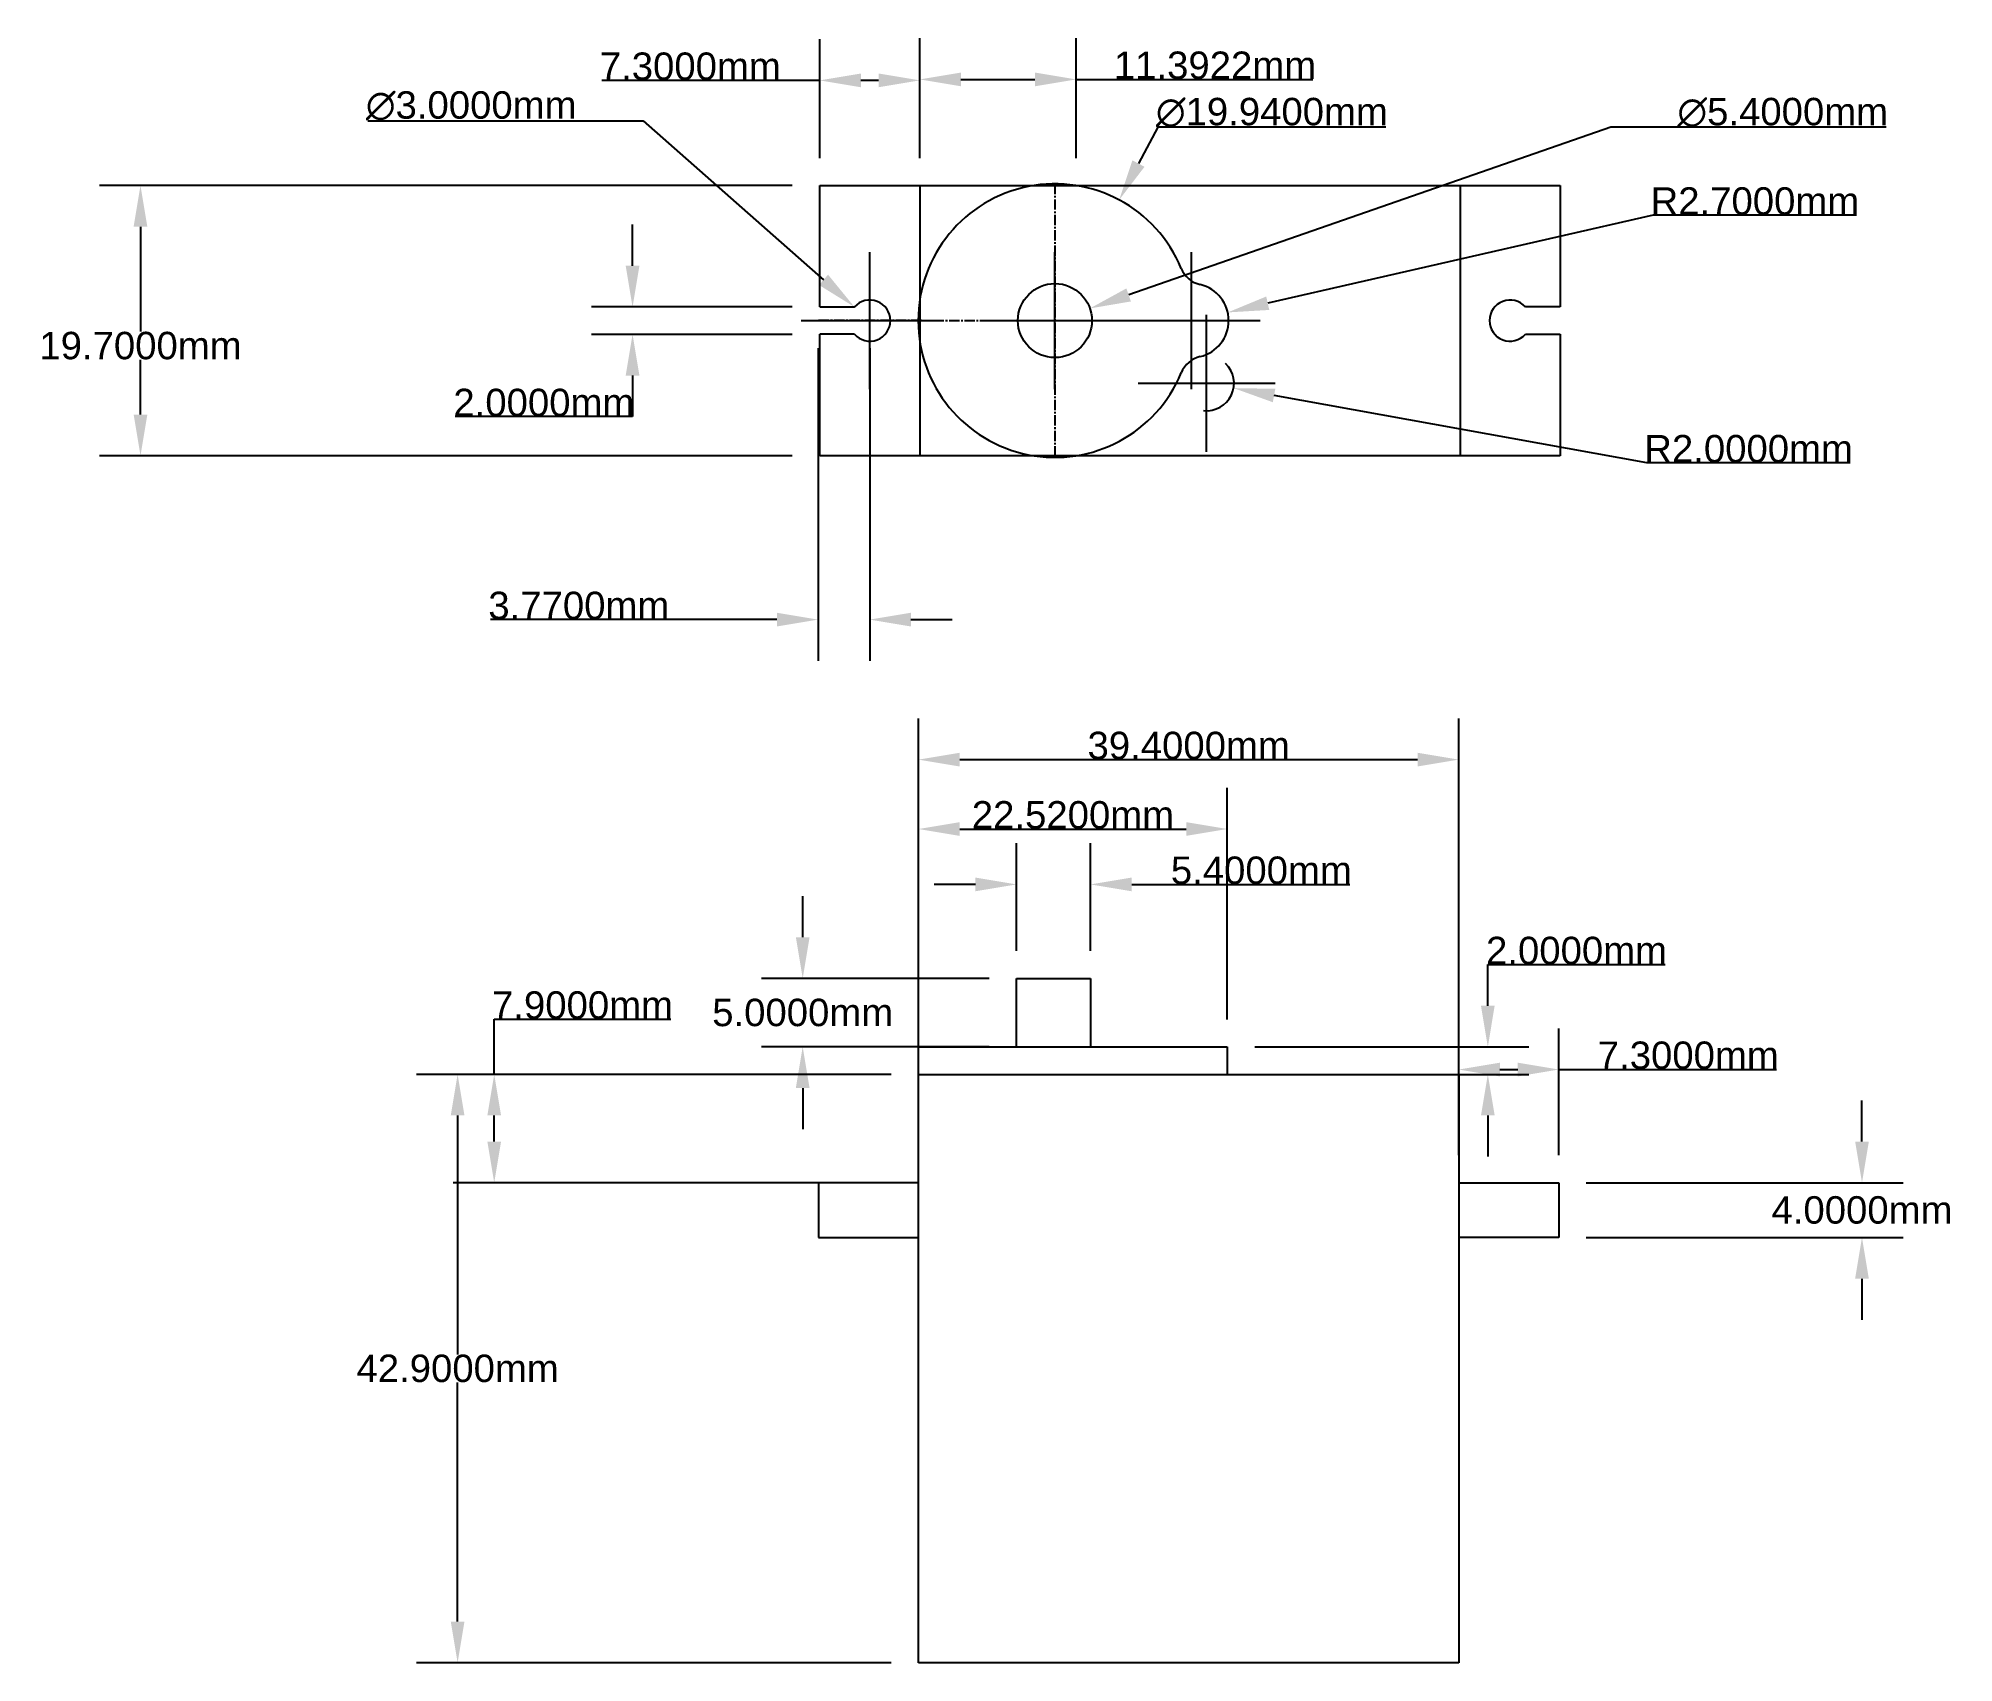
# Model space of a CAD drawing. Header units: millimetres. Extents: x 185 to 324, y 121 to 240.
import ezdxf

# ---------------------------------------------------------------- set-up
doc = ezdxf.new("R2010")
doc.units = ezdxf.units.MM
doc.header["$MEASUREMENT"] = 0
doc.linetypes.add('CENTER2', pattern=[1.125, 0.75, -0.125, 0.125, -0.125])
doc.layers.add('CENTERLINE', color=90, linetype='Continuous')
doc.layers.add('SERVOMOTOR', color=210, linetype='Continuous')
doc.layers.add('COTE', color=114, linetype='Continuous', lineweight=35)
doc.styles.get("Standard").update_dxf_attribs({"font": 'arial.ttf'})
doc.dimstyles.new('AERO_DIM', dxfattribs={"dimtxt": 2, "dimasz": 3, "dimexe": 3, "dimexo": 2, "dimgap": 0, "dimtad": 1, "dimtih": 1, "dimtoh": 1, "dimdec": 4, "dimzin": 0, "dimdsep": 46, "dimtxsty": 'Standard', "dimcen": 5, "dimadec": 0, "dimazin": 0, "dimtfac": 1, "dimtdec": 4, "dimtofl": 0, "dimtmove": 0, "dimatfit": 3, "dimfxl": 1, "dimtolj": 1, "dimtzin": 0, "dimarcsym": 0})

# ---------------------------------------------------------------- blocks, each defined once
blk = doc.blocks.new('*U1')
at = {"layer": 'CENTERLINE', "color": 0, "linetype": 'CENTER2', "transparency": 16777216}
blk.add_line((-9.97, 0), (9.97, 0), dxfattribs=at)
blk = doc.blocks.new('*U2')
at = {"layer": 'CENTERLINE', "color": 0, "linetype": 'CENTER2', "transparency": 16777216}
blk.add_line((0, 6.76), (0, -13.06), dxfattribs=at)
blk = doc.blocks.new('*U3')
at = {"layer": 'CENTERLINE', "color": 0, "linetype": 'CENTER2', "transparency": 16777216}
blk.add_line((3.77, 0), (-3.77, 0), dxfattribs=at)
blk = doc.blocks.new('*D8')
at = {"layer": 'COTE', "color": 0, "lineweight": -2, "transparency": 16777216}
for p, q in [((241.5, 230.95), (241.5, 239.62)), ((248.8, 230.95), (248.8, 239.62)), ((241.5, 236.62), (225.62, 236.62)), ((245.8, 236.62), (244.5, 236.62))]:
    blk.add_line(p, q, dxfattribs=at)
at = {"layer": 'COTE', "color": 0, "transparency": 16777216}
for points in [[(244.5, 237.12), (244.5, 236.12), (241.5, 236.62)], [(245.8, 237.12), (245.8, 236.12), (248.8, 236.62)]]:
    blk.add_solid(points, dxfattribs=at)
at = {"layer": 'Defpoints', "color": 0, "transparency": 16777216}
for p in [(248.8, 236.62), (241.5, 228.95), (248.8, 228.95)]:
    blk.add_point(p, dxfattribs=at)
at = {"layer": 'COTE', "color": 0, "transparency": 16777216, "insert": (232.06, 237.64), "char_height": 2, "attachment_point": 5}
blk.add_mtext('\\A1;7.3000mm', dxfattribs=at)
blk = doc.blocks.new('*D9')
at = {"layer": 'COTE', "color": 0, "lineweight": -2, "transparency": 16777216}
for p, q in [((248.8, 230.95), (248.8, 239.69)), ((260.2, 230.95), (260.2, 239.69)), ((251.8, 236.69), (257.2, 236.69)), ((260.2, 236.69), (277.47, 236.69))]:
    blk.add_line(p, q, dxfattribs=at)
at = {"layer": 'COTE', "color": 0, "transparency": 16777216}
for points in [[(251.8, 237.19), (251.8, 236.19), (248.8, 236.69)], [(257.2, 237.19), (257.2, 236.19), (260.2, 236.69)]]:
    blk.add_solid(points, dxfattribs=at)
at = {"layer": 'Defpoints', "color": 0, "transparency": 16777216}
for p in [(260.2, 236.69), (248.8, 228.95), (260.2, 228.95)]:
    blk.add_point(p, dxfattribs=at)
at = {"layer": 'COTE', "color": 0, "transparency": 16777216, "insert": (270.33, 237.71), "char_height": 2, "attachment_point": 5}
blk.add_mtext('\\A1;11.3922mm', dxfattribs=at)
blk = doc.blocks.new('*D11')
at = {"layer": 'COTE', "color": 0, "lineweight": -2, "transparency": 16777216}
for p, q in [((299.2, 233.2), (264.04, 220.98)), ((319.28, 233.2), (299.2, 233.2)), ((258.65, 214.1), (258.65, 224.1)), ((253.65, 219.1), (263.65, 219.1))]:
    blk.add_line(p, q, dxfattribs=at)
at = {"layer": 'COTE', "color": 0, "transparency": 16777216}
blk.add_solid([(263.87, 221.45), (264.2, 220.5), (261.2, 219.99)], dxfattribs=at)
at = {"layer": 'Defpoints', "color": 0, "transparency": 16777216}
for p in [(261.2, 219.99), (256.1, 218.22)]:
    blk.add_point(p, dxfattribs=at)
at = {"layer": 'COTE', "color": 0, "transparency": 16777216, "insert": (311.74, 234.28), "char_height": 2, "attachment_point": 5}
blk.add_mtext('\\A1;∅5.4000mm', dxfattribs=at)
blk = doc.blocks.new('*D12')
at = {"layer": 'COTE', "color": 0, "lineweight": -2, "transparency": 16777216}
for p, q in [((302.3, 226.78), (274.18, 220.37)), ((317.12, 226.78), (302.3, 226.78)), ((268.62, 214.1), (268.62, 224.1)), ((263.62, 219.1), (273.62, 219.1))]:
    blk.add_line(p, q, dxfattribs=at)
at = {"layer": 'COTE', "color": 0, "transparency": 16777216}
blk.add_solid([(274.07, 220.86), (274.29, 219.88), (271.26, 219.7)], dxfattribs=at)
at = {"layer": 'Defpoints', "color": 0, "transparency": 16777216}
for p in [(271.26, 219.7), (268.62, 219.1)]:
    blk.add_point(p, dxfattribs=at)
at = {"layer": 'COTE', "color": 0, "transparency": 16777216, "insert": (309.71, 227.81), "char_height": 2, "attachment_point": 5}
blk.add_mtext('\\A1;R2.7000mm', dxfattribs=at)
blk = doc.blocks.new('*D13')
at = {"layer": 'COTE', "color": 0, "lineweight": -2, "transparency": 16777216}
for p, q in [((239.5, 228.95), (188.96, 228.95)), ((191.96, 225.95), (191.96, 218.3)), ((191.96, 212.25), (191.96, 216.25)), ((239.5, 209.25), (188.96, 209.25))]:
    blk.add_line(p, q, dxfattribs=at)
at = {"layer": 'COTE', "color": 0, "transparency": 16777216}
for points in [[(191.46, 225.95), (192.46, 225.95), (191.96, 228.95)], [(191.46, 212.25), (192.46, 212.25), (191.96, 209.25)]]:
    blk.add_solid(points, dxfattribs=at)
at = {"layer": 'Defpoints', "color": 0, "transparency": 16777216}
for p in [(241.5, 228.95), (191.96, 209.25), (241.5, 209.25)]:
    blk.add_point(p, dxfattribs=at)
at = {"layer": 'COTE', "color": 0, "transparency": 16777216, "insert": (191.96, 217.27), "char_height": 2, "attachment_point": 5}
blk.add_mtext('\\A1;19.7000mm', dxfattribs=at)
blk = doc.blocks.new('*D14')
at = {"layer": 'COTE', "color": 0, "lineweight": -2, "transparency": 16777216}
for p, q in [((227.85, 223.1), (227.85, 226.1)), ((239.5, 220.1), (224.85, 220.1)), ((239.5, 218.1), (224.85, 218.1)), ((227.85, 215.1), (227.85, 212.1)), ((227.85, 212.1), (214.91, 212.1))]:
    blk.add_line(p, q, dxfattribs=at)
at = {"layer": 'COTE', "color": 0, "transparency": 16777216}
for points in [[(227.35, 223.1), (228.35, 223.1), (227.85, 220.1)], [(227.35, 215.1), (228.35, 215.1), (227.85, 218.1)]]:
    blk.add_solid(points, dxfattribs=at)
at = {"layer": 'Defpoints', "color": 0, "transparency": 16777216}
for p in [(241.5, 220.1), (227.85, 218.1), (241.5, 218.1)]:
    blk.add_point(p, dxfattribs=at)
at = {"layer": 'COTE', "color": 0, "transparency": 16777216, "insert": (221.38, 213.12), "char_height": 2, "attachment_point": 5}
blk.add_mtext('\\A1;2.0000mm', dxfattribs=at)
blk = doc.blocks.new('*D15')
at = {"layer": 'COTE', "color": 0, "lineweight": -2, "transparency": 16777216}
for p, q in [((241.38, 217.1), (241.38, 194.3)), ((245.15, 217.1), (245.15, 194.3)), ((238.38, 197.3), (217.48, 197.3)), ((248.15, 197.3), (251.15, 197.3))]:
    blk.add_line(p, q, dxfattribs=at)
at = {"layer": 'COTE', "color": 0, "transparency": 16777216}
for points in [[(238.38, 197.8), (238.38, 196.8), (241.38, 197.3)], [(248.15, 197.8), (248.15, 196.8), (245.15, 197.3)]]:
    blk.add_solid(points, dxfattribs=at)
at = {"layer": 'Defpoints', "color": 0, "transparency": 16777216}
for p in [(241.38, 219.1), (245.15, 219.1), (241.38, 197.3)]:
    blk.add_point(p, dxfattribs=at)
at = {"layer": 'COTE', "color": 0, "transparency": 16777216, "insert": (223.93, 198.32), "char_height": 2, "attachment_point": 5}
blk.add_mtext('\\A1;3.7700mm', dxfattribs=at)
blk = doc.blocks.new('*D16')
at = {"layer": 'COTE', "color": 0, "lineweight": -2, "transparency": 16777216}
for p, q in [((208.54, 233.68), (228.62, 233.68)), ((228.62, 233.68), (241.78, 222.08)), ((245.15, 214.1), (245.15, 224.1)), ((240.15, 219.1), (250.15, 219.1))]:
    blk.add_line(p, q, dxfattribs=at)
blk.add_arc((245.15, 219.1), 1.5, 138.1897, 138.5906, dxfattribs=at)
at = {"layer": 'COTE', "color": 0, "transparency": 16777216}
blk.add_solid([(242.11, 222.45), (241.45, 221.7), (244.03, 220.1)], dxfattribs=at)
at = {"layer": 'Defpoints', "color": 0, "transparency": 16777216}
for p in [(244.03, 220.1), (246.28, 218.11)]:
    blk.add_point(p, dxfattribs=at)
at = {"layer": 'COTE', "color": 0, "transparency": 16777216, "insert": (216.08, 234.76), "char_height": 2, "attachment_point": 5}
blk.add_mtext('\\A1;∅3.0000mm', dxfattribs=at)
blk = doc.blocks.new('*D17')
at = {"layer": 'COTE', "color": 0, "lineweight": -2, "transparency": 16777216}
for p, q in [((269.72, 209.53), (269.72, 219.53)), ((264.72, 214.53), (274.72, 214.53)), ((301.84, 208.73), (274.64, 213.64)), ((316.66, 208.73), (301.84, 208.73))]:
    blk.add_line(p, q, dxfattribs=at)
blk.add_arc((269.72, 214.53), 2, 263.8124, 46.1489, dxfattribs=at)
at = {"layer": 'COTE', "color": 0, "transparency": 16777216}
blk.add_solid([(274.73, 214.13), (274.55, 213.15), (271.69, 214.18)], dxfattribs=at)
at = {"layer": 'Defpoints', "color": 0, "transparency": 16777216}
for p in [(269.72, 214.53), (271.69, 214.18)]:
    blk.add_point(p, dxfattribs=at)
at = {"layer": 'COTE', "color": 0, "transparency": 16777216, "insert": (309.25, 209.75), "char_height": 2, "attachment_point": 5}
blk.add_mtext('\\A1;R2.0000mm', dxfattribs=at)
blk = doc.blocks.new('*D19')
at = {"layer": 'COTE', "color": 0, "lineweight": -2, "transparency": 16777216}
for p, q in [((266.16, 233.2), (264.75, 230.55)), ((282.8, 233.2), (266.16, 233.2)), ((258.65, 214.1), (258.65, 224.1)), ((253.65, 219.1), (263.65, 219.1))]:
    blk.add_line(p, q, dxfattribs=at)
at = {"layer": 'COTE', "color": 0, "transparency": 16777216}
blk.add_solid([(264.31, 230.79), (265.19, 230.32), (263.34, 227.9)], dxfattribs=at)
at = {"layer": 'Defpoints', "color": 0, "transparency": 16777216}
for p in [(263.34, 227.9), (253.97, 210.3)]:
    blk.add_point(p, dxfattribs=at)
at = {"layer": 'COTE', "color": 0, "transparency": 16777216, "insert": (274.48, 234.28), "char_height": 2, "attachment_point": 5}
blk.add_mtext('\\A1;∅19.9400mm', dxfattribs=at)
blk = doc.blocks.new('*D20')
at = {"layer": 'COTE', "color": 0, "lineweight": -2, "transparency": 16777216}
for p, q in [((246.71, 164.14), (212.09, 164.14)), ((215.09, 161.14), (215.09, 143.71)), ((215.09, 124.24), (215.09, 141.67)), ((246.71, 121.24), (212.09, 121.24))]:
    blk.add_line(p, q, dxfattribs=at)
at = {"layer": 'COTE', "color": 0, "transparency": 16777216}
for points in [[(214.59, 161.14), (215.59, 161.14), (215.09, 164.14)], [(214.59, 124.24), (215.59, 124.24), (215.09, 121.24)]]:
    blk.add_solid(points, dxfattribs=at)
at = {"layer": 'Defpoints', "color": 0, "transparency": 16777216}
for p in [(215.09, 164.14), (248.71, 164.14), (248.71, 121.24)]:
    blk.add_point(p, dxfattribs=at)
at = {"layer": 'COTE', "color": 0, "transparency": 16777216, "insert": (215.09, 142.69), "char_height": 2, "attachment_point": 5}
blk.add_mtext('\\A1;42.9000mm', dxfattribs=at)
blk = doc.blocks.new('*D21')
at = {"layer": 'COTE', "color": 0, "lineweight": -2, "transparency": 16777216}
for p, q in [((248.71, 166.14), (248.71, 190.09)), ((288.11, 166.14), (288.11, 190.09)), ((251.71, 187.09), (285.11, 187.09))]:
    blk.add_line(p, q, dxfattribs=at)
at = {"layer": 'COTE', "color": 0, "transparency": 16777216}
for points in [[(251.71, 187.59), (251.71, 186.59), (248.71, 187.09)], [(285.11, 187.59), (285.11, 186.59), (288.11, 187.09)]]:
    blk.add_solid(points, dxfattribs=at)
at = {"layer": 'Defpoints', "color": 0, "transparency": 16777216}
for p in [(288.11, 187.09), (248.71, 164.14), (288.11, 164.14)]:
    blk.add_point(p, dxfattribs=at)
at = {"layer": 'COTE', "color": 0, "transparency": 16777216, "insert": (268.41, 188.11), "char_height": 2, "attachment_point": 5}
blk.add_mtext('\\A1;39.4000mm', dxfattribs=at)
blk = doc.blocks.new('*D22')
at = {"layer": 'COTE', "color": 0, "lineweight": -2, "transparency": 16777216}
for p, q in [((248.71, 168.14), (248.71, 185.03)), ((271.23, 168.14), (271.23, 185.03)), ((251.71, 182.03), (268.23, 182.03))]:
    blk.add_line(p, q, dxfattribs=at)
at = {"layer": 'COTE', "color": 0, "transparency": 16777216}
for points in [[(251.71, 182.53), (251.71, 181.53), (248.71, 182.03)], [(268.23, 182.53), (268.23, 181.53), (271.23, 182.03)]]:
    blk.add_solid(points, dxfattribs=at)
at = {"layer": 'Defpoints', "color": 0, "transparency": 16777216}
for p in [(271.23, 182.03), (248.71, 166.14), (271.23, 166.14)]:
    blk.add_point(p, dxfattribs=at)
at = {"layer": 'COTE', "color": 0, "transparency": 16777216, "insert": (259.97, 183.05), "char_height": 2, "attachment_point": 5}
blk.add_mtext('\\A1;22.5200mm', dxfattribs=at)
blk = doc.blocks.new('*D23')
at = {"layer": 'COTE', "color": 0, "lineweight": -2, "transparency": 16777216}
for p, q in [((255.86, 173.14), (255.86, 180.99)), ((261.26, 173.14), (261.26, 180.99)), ((252.86, 177.99), (249.86, 177.99)), ((264.26, 177.99), (280.16, 177.99))]:
    blk.add_line(p, q, dxfattribs=at)
at = {"layer": 'COTE', "color": 0, "transparency": 16777216}
for points in [[(252.86, 178.49), (252.86, 177.49), (255.86, 177.99)], [(264.26, 178.49), (264.26, 177.49), (261.26, 177.99)]]:
    blk.add_solid(points, dxfattribs=at)
at = {"layer": 'Defpoints', "color": 0, "transparency": 16777216}
for p in [(261.26, 177.99), (255.86, 171.14), (261.26, 171.14)]:
    blk.add_point(p, dxfattribs=at)
at = {"layer": 'COTE', "color": 0, "transparency": 16777216, "insert": (273.71, 179.01), "char_height": 2, "attachment_point": 5}
blk.add_mtext('\\A1;5.4000mm', dxfattribs=at)
blk = doc.blocks.new('*D24')
at = {"layer": 'COTE', "color": 0, "lineweight": -2, "transparency": 16777216}
for p, q in [((317.52, 159.24), (317.52, 162.24)), ((297.41, 156.24), (320.52, 156.24)), ((297.41, 152.24), (320.52, 152.24)), ((317.52, 149.24), (317.52, 146.24))]:
    blk.add_line(p, q, dxfattribs=at)
at = {"layer": 'COTE', "color": 0, "transparency": 16777216}
for points in [[(317.02, 159.24), (318.02, 159.24), (317.52, 156.24)], [(317.02, 149.24), (318.02, 149.24), (317.52, 152.24)]]:
    blk.add_solid(points, dxfattribs=at)
at = {"layer": 'Defpoints', "color": 0, "transparency": 16777216}
for p in [(295.41, 156.24), (295.41, 152.24), (317.52, 152.24)]:
    blk.add_point(p, dxfattribs=at)
at = {"layer": 'COTE', "color": 0, "transparency": 16777216, "insert": (317.52, 154.24), "char_height": 2, "attachment_point": 5}
blk.add_mtext('\\A1;4.0000mm', dxfattribs=at)
blk = doc.blocks.new('*D25')
at = {"layer": 'COTE', "color": 0, "lineweight": -2, "transparency": 16777216}
for p, q in [((288.11, 158.24), (288.11, 167.49)), ((295.41, 158.24), (295.41, 167.49)), ((291.11, 164.49), (292.41, 164.49)), ((295.41, 164.49), (311.29, 164.49))]:
    blk.add_line(p, q, dxfattribs=at)
at = {"layer": 'COTE', "color": 0, "transparency": 16777216}
for points in [[(291.11, 164.99), (291.11, 163.99), (288.11, 164.49)], [(292.41, 164.99), (292.41, 163.99), (295.41, 164.49)]]:
    blk.add_solid(points, dxfattribs=at)
at = {"layer": 'Defpoints', "color": 0, "transparency": 16777216}
for p in [(295.41, 164.49), (288.11, 156.24), (295.41, 156.24)]:
    blk.add_point(p, dxfattribs=at)
at = {"layer": 'COTE', "color": 0, "transparency": 16777216, "insert": (304.85, 165.52), "char_height": 2, "attachment_point": 5}
blk.add_mtext('\\A1;7.3000mm', dxfattribs=at)
blk = doc.blocks.new('*D26')
at = {"layer": 'COTE', "color": 0, "lineweight": -2, "transparency": 16777216}
for p, q in [((217.76, 164.14), (217.76, 168.16)), ((217.76, 168.16), (230.64, 168.16)), ((246.71, 164.14), (214.76, 164.14)), ((217.76, 159.24), (217.76, 161.14)), ((246.71, 156.24), (214.76, 156.24))]:
    blk.add_line(p, q, dxfattribs=at)
at = {"layer": 'COTE', "color": 0, "transparency": 16777216}
for points in [[(217.26, 161.14), (218.26, 161.14), (217.76, 164.14)], [(217.26, 159.24), (218.26, 159.24), (217.76, 156.24)]]:
    blk.add_solid(points, dxfattribs=at)
at = {"layer": 'Defpoints', "color": 0, "transparency": 16777216}
for p in [(217.76, 164.14), (248.71, 164.14), (248.71, 156.24)]:
    blk.add_point(p, dxfattribs=at)
at = {"layer": 'COTE', "color": 0, "transparency": 16777216, "insert": (224.2, 169.18), "char_height": 2, "attachment_point": 5}
blk.add_mtext('\\A1;7.9000mm', dxfattribs=at)
blk = doc.blocks.new('*D27')
at = {"layer": 'COTE', "color": 0, "lineweight": -2, "transparency": 16777216}
for p, q in [((290.23, 169.14), (290.23, 172.14)), ((290.23, 172.14), (303.17, 172.14)), ((273.23, 166.14), (293.23, 166.14)), ((273.23, 164.14), (293.23, 164.14)), ((290.23, 161.14), (290.23, 158.14))]:
    blk.add_line(p, q, dxfattribs=at)
at = {"layer": 'COTE', "color": 0, "transparency": 16777216}
for points in [[(289.73, 169.14), (290.73, 169.14), (290.23, 166.14)], [(289.73, 161.14), (290.73, 161.14), (290.23, 164.14)]]:
    blk.add_solid(points, dxfattribs=at)
at = {"layer": 'Defpoints', "color": 0, "transparency": 16777216}
for p in [(271.23, 166.14), (290.23, 166.14), (271.23, 164.14)]:
    blk.add_point(p, dxfattribs=at)
at = {"layer": 'COTE', "color": 0, "transparency": 16777216, "insert": (296.7, 173.16), "char_height": 2, "attachment_point": 5}
blk.add_mtext('\\A1;2.0000mm', dxfattribs=at)
blk = doc.blocks.new('*D28')
at = {"layer": 'COTE', "color": 0, "lineweight": -2, "transparency": 16777216}
for p, q in [((240.26, 174.14), (240.26, 177.14)), ((253.86, 171.14), (237.26, 171.14)), ((253.86, 166.14), (237.26, 166.14)), ((240.26, 163.14), (240.26, 160.14))]:
    blk.add_line(p, q, dxfattribs=at)
at = {"layer": 'COTE', "color": 0, "transparency": 16777216}
for points in [[(239.76, 174.14), (240.76, 174.14), (240.26, 171.14)], [(239.76, 163.14), (240.76, 163.14), (240.26, 166.14)]]:
    blk.add_solid(points, dxfattribs=at)
at = {"layer": 'Defpoints', "color": 0, "transparency": 16777216}
for p in [(240.26, 171.14), (255.86, 171.14), (255.86, 166.14)]:
    blk.add_point(p, dxfattribs=at)
at = {"layer": 'COTE', "color": 0, "transparency": 16777216, "insert": (240.26, 168.64), "char_height": 2, "attachment_point": 5}
blk.add_mtext('\\A1;5.0000mm', dxfattribs=at)

msp = doc.modelspace()

# ---------------------------------------------------------------- linework, layer by layer
at = {"layer": 'SERVOMOTOR'}
for p, q in [((241.50425, 228.95333), (248.80425, 228.95333)), ((241.50425, 220.10333), (241.50425, 228.95333)), ((248.80425, 228.95333), (248.80425, 209.25333)), ((248.80425, 228.95333), (268.50425, 228.95333)), ((268.50425, 228.95333), (288.20425, 228.95333)), ((288.20425, 228.95333), (288.20425, 209.25333)), ((288.20425, 228.95333), (295.50425, 228.95333)), ((295.50425, 228.95333), (295.50425, 220.10333)), ((241.50425, 220.10333), (244.03622, 220.10333)), ((295.50425, 220.10333), (292.97228, 220.10333)), ((241.50425, 209.25333), (241.50425, 218.10333)), ((244.03622, 218.10333), (241.50425, 218.10333)), ((292.97228, 218.10333), (295.50425, 218.10333)), ((295.50425, 218.10333), (295.50425, 209.25333)), ((248.80425, 209.25333), (241.50425, 209.25333)), ((268.50425, 209.25333), (248.80425, 209.25333)), ((288.20425, 209.25333), (268.50425, 209.25333)), ((295.50425, 209.25333), (288.20425, 209.25333)), ((255.85589, 166.1392), (255.85589, 171.1392)), ((255.85589, 171.1392), (261.25589, 171.1392)), ((261.25589, 171.1392), (261.25589, 166.1392)), ((248.70589, 164.1392), (248.70589, 166.1392)), ((248.70589, 166.1392), (271.22589, 166.1392)), ((271.22589, 166.1392), (271.22589, 164.1392)), ((248.70589, 164.1392), (288.10589, 164.1392)), ((248.70589, 121.2392), (248.70589, 164.1392)), ((288.10589, 164.1392), (288.10589, 121.2392)), ((288.10589, 164.1392), (288.10589, 156.2392)), ((248.70589, 156.2392), (241.40589, 156.2392)), ((241.40589, 156.2392), (241.40589, 152.2392)), ((288.10589, 156.2392), (295.40589, 156.2392)), ((295.40589, 156.2392), (295.40589, 152.2392)), ((241.40589, 152.2392), (248.70589, 152.2392)), ((295.40589, 152.2392), (288.10589, 152.2392)), ((288.10589, 121.2392), (248.70589, 121.2392))]:
    msp.add_line(p, q, dxfattribs=at)
msp.add_circle((258.65425, 219.10333), 2.7, dxfattribs=at)
for centre, radius, start, end in [((258.65425, 219.10333), 9.97, 22.4506629, 337.5493371), ((269.71703, 223.67453), 2, 202.4506629, 256.5553428), ((268.62425, 219.10333), 2.7, 283.4446572, 76.5553428), ((245.15425, 219.10333), 1.5, 221.8103149, 138.1896851), ((291.85425, 219.10333), 1.5, 41.8103149, 318.1896851), ((269.71703, 214.53214), 2, 103.4446572, 157.5493371)]:
    msp.add_arc(centre, radius, start, end, dxfattribs=at)

# ---------------------------------------------------------------- block references
at = {"layer": 'CENTERLINE', "linetype": 'CENTER2'}
for name, p in [('*U2', (258.65425, 222.31105)), ('*U3', (245.15425, 219.10333)), ('*U1', (258.65425, 219.10333))]:
    msp.add_blockref(name, p, dxfattribs=at)

# ---------------------------------------------------------------- dimensions: what is measured, and where the dimension line sits
at = {"layer": 'COTE'}
for base, p1, p2, override, picture, middle in [((248.80425, 236.62009), (241.50425, 228.95333), (248.80425, 228.95333), {"dimpost": 'mm'}, '*D8', (232.06018, 236.62009)), ((260.19646, 236.68736), (248.80425, 228.95333), (260.19646, 228.95333), {"dimpost": 'mm'}, '*D9', (270.33152, 236.68736)), ((241.38425, 197.29803), (245.15425, 219.10333), (241.38425, 219.10333), {"dimtxt": 2, "dimasz": 3, "dimpost": 'mm'}, '*D15', (223.93268, 197.29803))]:
    dim = msp.add_linear_dim(base=base, p1=p1, p2=p2, dimstyle='AERO_DIM', override=override, dxfattribs=at)
    dim.commit()
    dim.dimension.update_dxf_attribs({"geometry": picture, "text_midpoint": middle, "dimtype": 160})
for p1, p2, picture, middle in [((246.27925, 218.11118), (244.02925, 220.09549), '*D16', (216.08002, 233.68484)), ((256.10397, 218.21673), (261.20453, 219.98993), '*D11', (311.73906, 233.19855))]:
    dim = msp.add_diameter_dim_2p(p1=p1, p2=p2, dimstyle='AERO_DIM', override={"dimtxt": 2, "dimasz": 3, "dimpost": 'mm'}, dxfattribs=at)
    dim.commit()
    dim.dimension.update_dxf_attribs({"geometry": picture, "text_midpoint": middle, "dimtype": 163})
dim = msp.add_diameter_dim_2p(p1=(253.96721, 210.30375), p2=(263.34129, 227.90291), dimstyle='AERO_DIM', override={"dimtxt": 2, "dimasz": 3, "dimpost": 'mm', "dimcen": -5}, dxfattribs=at)
dim.commit()
dim.dimension.update_dxf_attribs({"geometry": '*D19', "text_midpoint": (274.47916, 234.27563)})
for center, mpoint, override, picture, middle in [((268.62425, 219.10333), (271.25663, 219.70379), {"dimpost": 'mm'}, '*D12', (302.2993, 226.78476)), ((269.71703, 214.53214), (271.68515, 214.17646), {"dimtxt": 2, "dimasz": 3, "dimpost": 'mm'}, '*D17', (301.83787, 208.72725))]:
    dim = msp.add_radius_dim(center=center, mpoint=mpoint, dimstyle='AERO_DIM', override=override, dxfattribs=at)
    dim.commit()
    dim.dimension.update_dxf_attribs({"geometry": picture, "text_midpoint": middle, "dimtype": 164})
for base, p1, p2, override, picture, middle in [((191.95633, 209.25333), (241.50425, 228.95333), (241.50425, 209.25333), {"dimtxt": 2, "dimasz": 3, "dimpost": 'mm'}, '*D13', (191.95633, 217.27448)), ((240.25973, 171.1392), (255.85589, 166.1392), (255.85589, 171.1392), {"dimpost": 'mm'}, '*D28', (240.25973, 168.6392)), ((217.7561, 164.1392), (248.70589, 156.2392), (248.70589, 164.1392), {"dimpost": 'mm'}, '*D26', (224.20016, 168.16034))]:
    dim = msp.add_linear_dim(base=base, p1=p1, p2=p2, angle=90, dimstyle='AERO_DIM', override=override, dxfattribs=at)
    dim.commit()
    dim.dimension.update_dxf_attribs({"geometry": picture, "text_midpoint": middle, "dimtype": 160})
for base, p1, p2, override, picture, middle in [((227.84758, 218.10333), (241.50425, 220.10333), (241.50425, 218.10333), {"dimtxt": 2, "dimasz": 3, "dimpost": 'mm'}, '*D14', (221.37828, 213.12448)), ((290.23215, 166.1392), (271.22589, 164.1392), (271.22589, 166.1392), {"dimpost": 'mm'}, '*D27', (296.70145, 173.16034)), ((215.08895, 164.1392), (248.70589, 121.2392), (248.70589, 164.1392), {"dimpost": 'mm'}, '*D20', (215.08895, 142.6892)), ((317.51759, 152.2392), (295.40589, 156.2392), (295.40589, 152.2392), {"dimpost": 'mm'}, '*D24', (317.51759, 154.2392))]:
    dim = msp.add_linear_dim(base=base, p1=p1, p2=p2, angle=90, dimstyle='AERO_DIM', override=override, dxfattribs=at)
    dim.commit()
    dim.dimension.update_dxf_attribs({"geometry": picture, "text_midpoint": middle})
for base, p1, p2, picture, middle in [((288.10589, 187.09056), (248.70589, 164.1392), (288.10589, 164.1392), '*D21', (268.40589, 188.11239)), ((271.22589, 182.03373), (248.70589, 166.1392), (271.22589, 166.1392), '*D22', (259.96589, 183.05487)), ((261.25589, 177.98667), (255.85589, 171.1392), (261.25589, 171.1392), '*D23', (273.70814, 179.00782)), ((295.40589, 164.49351), (288.10589, 156.2392), (295.40589, 156.2392), '*D25', (304.84996, 165.51533))]:
    dim = msp.add_linear_dim(base=base, p1=p1, p2=p2, dimstyle='AERO_DIM', override={"dimpost": 'mm'}, dxfattribs=at)
    dim.commit()
    dim.dimension.update_dxf_attribs({"geometry": picture, "text_midpoint": middle})

doc.saveas('drawing.dxf')
